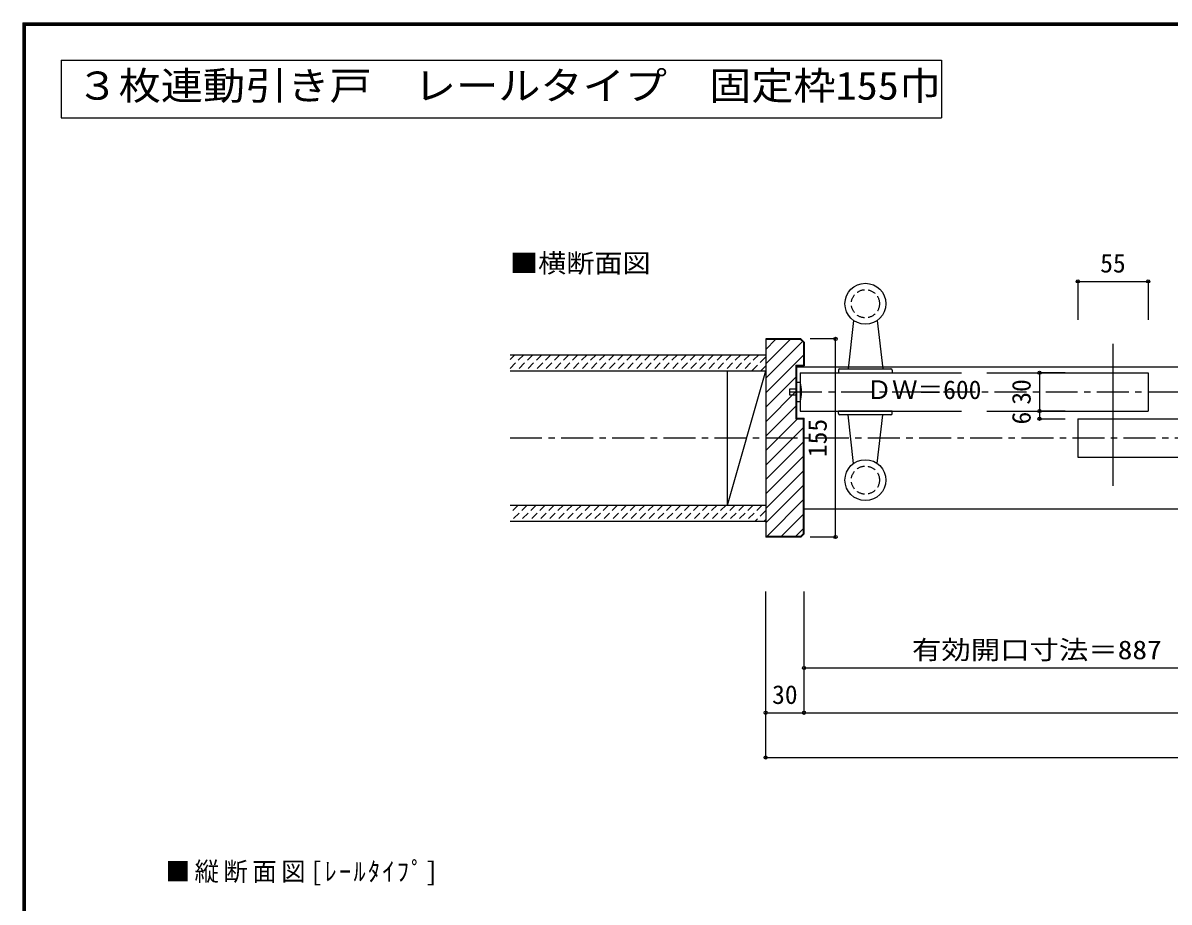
# Model space of a CAD drawing. Units: millimetres at full size, sheet at 1:5; details may follow other scales. Extents: x -973 to 977, y -718 to 696.
# Drawn here: x -973 to -77, y 8 to 696 of the extents above; entities that cross this region are included whole.
import ezdxf
from ezdxf.enums import TextEntityAlignment as Align

# ---------------------------------------------------------------- set-up
doc = ezdxf.new("R2010")
doc.units = ezdxf.units.MM
doc.header["$LTSCALE"] = 5
doc.header["$PDMODE"] = 32
doc.header["$PDSIZE"] = 2.5
doc.linetypes.add('CHAIN1', pattern=[8, 5, -1, 1, -1])
doc.linetypes.add('DASHED1', pattern=[1.8, 1.2, -0.6])
for name, color, linetype in [('0-1_通り芯', 4, 'CHAIN1'), ('0-2_柱', 7, 'Continuous'), ('0-3_仕上げ', 7, 'Continuous'), ('0-4_枠', 3, 'Continuous'), ('0-5_ケーシング', 3, 'Continuous'), ('0-6_扉', 6, 'Continuous'), ('0-7_金物', 7, 'Continuous'), ('0-A_文字', 3, 'Continuous'), ('0-B_寸法', 7, 'Continuous'), ('0-C_ハッチ', 4, 'DASHED1'), ('F-1_枠', 6, 'Continuous')]:
    doc.layers.add(name, color=color, linetype=linetype)
doc.styles.add('ＭＳ ゴシック', font='')
doc.styles.get('ＭＳ ゴシック').set_extended_font_data('MS Gothic')

msp = doc.modelspace()

# ---------------------------------------------------------------- linework, layer by layer
at = {"layer": '0-1_通り芯'}
for p, q in [((-373.331, 407.167), (268.669, 407.167)), ((-592.331, 371.167), (595.638, 371.167))]:
    msp.add_line(p, q, dxfattribs=at)
at = {"layer": '0-2_柱', "color": 3}
for p, q in [((-422.211, 318.667), (-422.211, 423.667)), ((-392.331, 423.667), (-392.331, 318.667))]:
    msp.add_line(p, q, dxfattribs=at)
at = {"layer": '0-2_柱'}
msp.add_line((-422.211, 318.667), (-392.331, 423.667), dxfattribs=at)
at = {"layer": '0-3_仕上げ', "color": 2}
for p, q in [((-592.331, 436.167), (-392.331, 436.167)), ((-592.331, 423.667), (-392.331, 423.667)), ((-592.331, 318.667), (-392.331, 318.667)), ((-592.331, 306.167), (-392.331, 306.167))]:
    msp.add_line(p, q, dxfattribs=at)
at = {"layer": '0-4_枠'}
for p, q in [((-392.331, 448.667), (-392.331, 293.667)), ((-364.806, 448.667), (-392.331, 448.667)), ((-364.806, 448.667), (-362.331, 446.192)), ((-365.013, 448.167), (-392.331, 448.167)), ((-362.331, 446.192), (-362.331, 427.667)), ((-368.831, 428.167), (-368.831, 386.167)), ((-368.831, 428.167), (-362.831, 428.167)), ((-368.331, 427.667), (-368.331, 386.667)), ((-368.331, 427.667), (-362.331, 427.667)), ((-368.831, 386.167), (-362.831, 386.167)), ((-368.331, 386.667), (-362.331, 386.667)), ((-362.831, 296.349), (-362.831, 386.167)), ((-362.331, 296.142), (-362.331, 386.667)), ((-365.013, 294.167), (-362.831, 296.349)), ((-364.806, 293.667), (-362.331, 296.142)), ((-365.013, 294.167), (-392.331, 294.167)), ((-364.806, 293.667), (-392.331, 293.667))]:
    msp.add_line(p, q, dxfattribs=at)
at = {"layer": '0-4_枠', "color": 4}
for p, q in [((-368.331, 426.667), (365.638, 426.667)), ((-362.331, 315.667), (371.638, 315.667))]:
    msp.add_line(p, q, dxfattribs=at)
at = {"layer": '0-4_枠'}
msp.add_lwpolyline([(-365.013, 448.167), (-362.831, 445.985), (-362.831, 428.167)], dxfattribs=at)
at = {"layer": '0-5_ケーシング'}
for p, q in [((-323.581, 463.112), (-327.831, 425.167)), ((-305.081, 463.112), (-300.831, 425.167)), ((-335.331, 424.167), (-335.331, 422.167)), ((-335.331, 422.167), (-293.331, 422.167)), ((-334.331, 425.167), (-294.331, 425.167)), ((-293.331, 424.167), (-293.331, 422.167)), ((-335.331, 390.167), (-335.331, 392.167)), ((-293.331, 392.167), (-335.331, 392.167)), ((-294.331, 389.167), (-334.331, 389.167)), ((-323.581, 351.222), (-327.831, 389.167)), ((-305.081, 351.222), (-300.831, 389.167)), ((-293.331, 390.167), (-293.331, 392.167))]:
    msp.add_line(p, q, dxfattribs=at)
for centre in [(-314.331, 476.167), (-314.331, 338.167)]:
    msp.add_circle(centre, 16, dxfattribs=at)
at = {"layer": '0-5_ケーシング', "linetype": 'DASHED1'}
for centre in [(-314.331, 476.167), (-314.331, 338.167)]:
    msp.add_circle(centre, 11, dxfattribs=at)
at = {"layer": '0-5_ケーシング'}
for centre, start, end in [((-334.331, 424.167), 90, 180), ((-294.331, 424.167), 0, 90), ((-334.331, 390.167), 180, 270), ((-294.331, 390.167), 270, 0)]:
    msp.add_arc(centre, 1, start, end, dxfattribs=at)
at = {"layer": '0-6_扉'}
for p, q in [((-365.331, 422.167), (-365.331, 392.167)), ((-365.331, 422.167), (-239.253, 422.167)), ((-219.253, 422.167), (-93.175, 422.167)), ((-93.175, 422.167), (-93.175, 392.167)), ((-365.331, 392.167), (-239.253, 392.167)), ((-219.253, 392.167), (-93.175, 392.167)), ((-148.175, 386.167), (-8.347, 386.167)), ((-148.175, 386.167), (-148.175, 356.167)), ((-148.175, 356.167), (-8.347, 356.167))]:
    msp.add_line(p, q, dxfattribs=at)
at = {"layer": '0-7_金物'}
for p, q in [((-373.331, 404.667), (-373.331, 409.667)), ((-373.331, 409.667), (-368.331, 409.667)), ((-368.331, 404.667), (-373.331, 404.667)), ((-368.331, 399.667), (-365.331, 399.667))]:
    msp.add_line(p, q, dxfattribs=at)
msp.add_lwpolyline([(-365.331, 414.667), (-368.331, 414.667), (-368.331, 399.667)], dxfattribs=at)
msp.add_arc((-392.956, 407.167), 28.625, 344.81071, 15.18929, dxfattribs=at)
at = {"layer": '0-A_文字'}
for p, q in [((-943.333, 666.667), (-943.333, 621.667)), ((-943.333, 666.667), (-254.762, 666.667)), ((-254.762, 666.667), (-254.762, 621.667)), ((-943.333, 621.667), (-254.762, 621.667)), ((-120.675, 444.667), (-120.675, 333.667))]:
    msp.add_line(p, q, dxfattribs=at)
at = {"layer": '0-B_寸法', "color": 4}
for p, q in [((-148.175, 493.667), (-148.175, 463.667)), ((-148.175, 493.667), (-93.175, 493.667)), ((-93.175, 493.667), (-93.175, 463.667)), ((-337.672, 448.667), (-357.672, 448.667)), ((-337.672, 293.667), (-337.672, 448.667)), ((-158.175, 392.167), (-178.175, 392.167)), ((-337.672, 293.667), (-357.672, 293.667)), ((-392.331, 121.167), (-392.331, 251.167)), ((-362.331, 156.167), (-362.331, 251.167)), ((-3.519, 191.167), (-362.331, 191.167)), ((-392.331, 156.167), (-362.331, 156.167)), ((-362.331, 156.167), (365.669, 156.167)), ((-392.331, 121.167), (395.669, 121.167))]:
    msp.add_line(p, q, dxfattribs=at)
msp.add_lwpolyline([(-158.175, 422.167), (-178.175, 422.167), (-178.175, 386.167), (-158.175, 386.167)], dxfattribs=at)
at = {"layer": '0-B_寸法'}
for p in [(-148.175, 493.667), (-93.175, 493.667), (-337.672, 448.667), (-178.175, 422.167), (-178.175, 392.167), (-178.175, 386.167), (-337.672, 293.667), (-362.331, 191.167), (-392.331, 156.167), (-362.331, 156.167), (-392.331, 121.167)]:
    msp.add_point(p, dxfattribs=at)
at = {"layer": '0-C_ハッチ', "linetype": 'Continuous'}
for p, q in [((-392.331, 440.458), (-384.623, 448.167)), ((-392.331, 429.145), (-373.309, 448.167)), ((-392.331, 417.831), (-363.505, 446.658)), ((-392.331, 406.517), (-362.831, 436.017)), ((-392.331, 395.204), (-368.831, 418.704)), ((-392.331, 383.89), (-368.831, 407.39)), ((-392.331, 372.576), (-368.831, 396.076)), ((-392.331, 361.262), (-367.427, 386.167)), ((-392.331, 349.949), (-362.831, 379.449)), ((-392.331, 338.635), (-362.831, 368.135)), ((-392.331, 327.321), (-362.831, 356.821)), ((-392.331, 316.008), (-362.831, 345.508)), ((-392.331, 304.694), (-362.831, 334.194)), ((-391.545, 294.167), (-362.831, 322.88)), ((-380.231, 294.167), (-362.831, 311.567)), ((-368.918, 294.167), (-362.831, 300.253))]:
    msp.add_line(p, q, dxfattribs=at)
at = {"layer": '0-C_ハッチ'}
for p, q in [((-581.611, 436.167), (-592.331, 425.446)), ((-588.682, 436.167), (-592.331, 432.517)), ((-574.54, 436.167), (-587.04, 423.667)), ((-567.469, 436.167), (-579.969, 423.667)), ((-560.398, 436.167), (-572.898, 423.667)), ((-553.327, 436.167), (-565.827, 423.667)), ((-546.256, 436.167), (-558.756, 423.667)), ((-539.185, 436.167), (-551.685, 423.667)), ((-532.113, 436.167), (-544.613, 423.667)), ((-525.042, 436.167), (-537.542, 423.667)), ((-517.971, 436.167), (-530.471, 423.667)), ((-510.9, 436.167), (-523.4, 423.667)), ((-503.829, 436.167), (-516.329, 423.667)), ((-496.758, 436.167), (-509.258, 423.667)), ((-489.687, 436.167), (-502.187, 423.667)), ((-482.616, 436.167), (-495.116, 423.667)), ((-475.545, 436.167), (-488.045, 423.667)), ((-468.474, 436.167), (-480.974, 423.667)), ((-461.403, 436.167), (-473.903, 423.667)), ((-454.332, 436.167), (-466.832, 423.667)), ((-447.261, 436.167), (-459.761, 423.667)), ((-440.19, 436.167), (-452.69, 423.667)), ((-433.118, 436.167), (-445.618, 423.667)), ((-426.047, 436.167), (-438.547, 423.667)), ((-418.976, 436.167), (-431.476, 423.667)), ((-411.905, 436.167), (-424.405, 423.667)), ((-404.834, 436.167), (-417.334, 423.667)), ((-397.763, 436.167), (-410.263, 423.667)), ((-392.331, 434.527), (-403.192, 423.667)), ((-392.331, 427.456), (-396.121, 423.667)), ((-585.974, 318.667), (-592.331, 312.309)), ((-578.903, 318.667), (-591.403, 306.167)), ((-571.832, 318.667), (-584.332, 306.167)), ((-564.761, 318.667), (-577.261, 306.167)), ((-557.69, 318.667), (-570.19, 306.167)), ((-550.618, 318.667), (-563.118, 306.167)), ((-543.547, 318.667), (-556.047, 306.167)), ((-536.476, 318.667), (-548.976, 306.167)), ((-529.405, 318.667), (-541.905, 306.167)), ((-522.334, 318.667), (-534.834, 306.167)), ((-515.263, 318.667), (-527.763, 306.167)), ((-508.192, 318.667), (-520.692, 306.167)), ((-501.121, 318.667), (-513.621, 306.167)), ((-494.05, 318.667), (-506.55, 306.167)), ((-486.979, 318.667), (-499.479, 306.167)), ((-479.908, 318.667), (-492.408, 306.167)), ((-472.837, 318.667), (-485.337, 306.167)), ((-465.766, 318.667), (-478.266, 306.167)), ((-458.695, 318.667), (-471.195, 306.167)), ((-451.624, 318.667), (-464.124, 306.167)), ((-444.552, 318.667), (-457.052, 306.167)), ((-437.481, 318.667), (-449.981, 306.167)), ((-430.41, 318.667), (-442.91, 306.167)), ((-423.339, 318.667), (-435.839, 306.167)), ((-416.268, 318.667), (-428.768, 306.167)), ((-409.197, 318.667), (-421.697, 306.167)), ((-402.126, 318.667), (-414.626, 306.167)), ((-395.055, 318.667), (-407.555, 306.167)), ((-392.331, 314.319), (-400.484, 306.167)), ((-392.331, 307.248), (-393.413, 306.167))]:
    msp.add_line(p, q, dxfattribs=at)
at = {"layer": 'F-1_枠'}
for p, q in [((-973.347, 695.833), (-973.347, -700.833)), ((-973.347, 695.833), (976.653, 695.833)), ((-973.347, 695), (976.653, 695)), ((-973.347, 694.167), (976.653, 694.167)), ((-972.514, 695.833), (-972.514, -700.833)), ((-971.68, 695.833), (-971.68, -700.833))]:
    msp.add_line(p, q, dxfattribs=at)

# ---------------------------------------------------------------- texts
at = {"layer": '0-A_文字', "style": 'ＭＳ ゴシック', "width": 1.1}
msp.add_text('３枚連動引き戸\u3000レールタイプ\u3000固定枠155巾', height=21.99, dxfattribs=at).set_placement((-931.458, 629.167), align=Align.BOTTOM_LEFT)
at = {"layer": '0-A_文字', "color": 7, "style": 'ＭＳ ゴシック', "width": 1.1}
msp.add_text('■横断面図', height=14.66, dxfattribs=at).set_placement((-592.331, 496.167), align=Align.BOTTOM_LEFT)
at = {"layer": '0-A_文字', "color": 7, "insert": (-861.68, 21.304), "char_height": 14.66, "attachment_point": 7, "style": 'ＭＳ ゴシック'}
msp.add_mtext('\\T1.19;\\W0.95;■縦断面図[ﾚｰﾙﾀｲﾌﾟ]', dxfattribs=at)
at = {"layer": '0-B_寸法', "style": 'ＭＳ ゴシック'}
for s, p in [('55', (-130.675, 496.167)), ('ＤＷ＝600', (-313.512, 397.167)), ('30', (-387.331, 158.667))]:
    msp.add_text(s, height=14.66, dxfattribs=at).set_placement(p, align=Align.BOTTOM_LEFT)
for s, p in [('30', (-180.675, 397.167)), ('6', (-180.675, 381.712)), ('155', (-340.172, 356.167))]:
    msp.add_text(s, height=14.66, rotation=90, dxfattribs=at).set_placement(p, align=Align.BOTTOM_LEFT)
at = {"layer": '0-B_寸法', "style": 'ＭＳ ゴシック', "width": 1.15}
msp.add_text('有効開口寸法＝887', height=14.66, dxfattribs=at).set_placement((-277.925, 193.667), align=Align.BOTTOM_LEFT)

doc.saveas('drawing.dxf')
